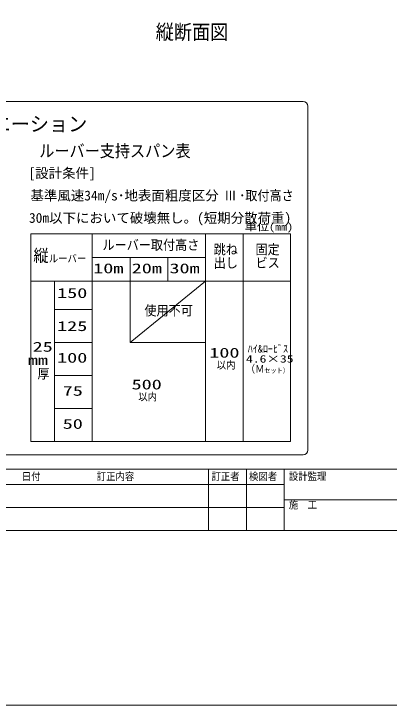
# Model space of a CAD drawing. Units: millimetres, scale not verified. Extents: x -1200 to 1200, y -500 to 500.
# Drawn here: x 761.3 to 840.9, y -500 to -353.6 of the extents above; entities that cross this region are included whole.
import ezdxf
from ezdxf.enums import TextEntityAlignment as Align

# ---------------------------------------------------------------- set-up
doc = ezdxf.new("R2010")
doc.units = ezdxf.units.MM
doc.header["$LTSCALE"] = 1.1
doc.layers.add('0-0_一般', color=7, linetype='Continuous', lineweight=9)
doc.styles.add('ＭＳ ゴシック', font='')
doc.styles.get('ＭＳ ゴシック').set_extended_font_data('MS Gothic')

msp = doc.modelspace()

# ---------------------------------------------------------------- linework, layer by layer
at = {"layer": '0-0_一般'}
for p, q in [((702.607, -372.2), (822.607, -372.2)), ((823.607, -373.2), (823.607, -446)), ((777.944, -444.2), (777.944, -400.2)), ((801.944, -444.2), (801.944, -400.2)), ((809.944, -444.2), (809.944, -400.2)), ((819.944, -444.2), (819.944, -400.2)), ((777.944, -405.2), (801.944, -405.2)), ((785.944, -423.2), (785.944, -405.2)), ((793.944, -410.2), (793.944, -405.2)), ((764.944, -410.2), (819.944, -410.2)), ((769.944, -444.2), (769.944, -410.2)), ((785.944, -423.2), (801.944, -410.2)), ((769.944, -416.2), (777.944, -416.2)), ((769.944, -423.2), (777.944, -423.2)), ((785.944, -423.2), (801.944, -423.2)), ((769.944, -430.2), (777.944, -430.2)), ((769.944, -437.2), (777.944, -437.2)), ((764.944, -444.2), (819.944, -444.2)), ((822.607, -447), (702.607, -447)), ((802.607, -450), (802.607, -463)), ((810.607, -450), (810.607, -463)), ((818.607, -450), (818.607, -463)), ((698.607, -453.25), (818.607, -453.25)), ((818.607, -456.5), (888.607, -456.5)), ((698.607, -458.125), (818.607, -458.125)), ((1200, -500), (-1200, -500))]:
    msp.add_line(p, q, dxfattribs=at)
at = {"layer": '0-0_一般', "color": 4}
msp.add_line((1200, -500), (-600, -500), dxfattribs=at)
at = {"layer": '0-0_一般'}
for points in [[(698.607, -190), (1098.607, -190), (1098.607, -450), (698.607, -450)], [(698.607, -450), (1098.607, -450), (1098.607, -463), (698.607, -463)]]:
    msp.add_lwpolyline(points, close=True, dxfattribs=at)
msp.add_lwpolyline([(764.944, -444.2), (764.944, -400.2), (819.944, -400.2)], dxfattribs=at)
for centre, start, end in [((822.607, -373.2), 0, 90), ((822.607, -446), 270, 0)]:
    msp.add_arc(centre, 1, start, end, dxfattribs=at)

# ---------------------------------------------------------------- texts
at = {"layer": '0-0_一般', "style": 'ＭＳ ゴシック'}
for s, height, width, p in [('縦断面図', 3.134, 0.9, (791.395, -359.987)), ('ルーバー25 ゼロライン バリエーション', 3.134, 0.95, (703.814, -379.453)), ('ルーバー支持スパン表', 2.612, 0.9, (766.705, -384.737)), ('･取付高さ', 2.089, 0.9, (809.099, -393.769)), ('Ⅲ', 2.089, 0.9, (805.94, -393.769)), ('単位(mm)', 1.567, 1.2, (810.269, -399.99)), ('ルーバー取付高さ', 2.089, 0.9, (780.113, -404.224)), ('跳ね', 2.089, 0.9, (803.674, -405.183)), ('固定', 2.089, 0.9, (812.532, -405.174)), ('縦', 2.612, 0.9, (765.468, -406.909)), ('ルーバー', 1.576, 0.9, (768.726, -406.708)), ('出し', 2.089, 0.9, (803.684, -408.029)), ('ビス', 2.089, 0.9, (812.546, -408.007)), ('10m', 2.089, 1.5, (778.149, -409.189)), ('20m', 2.089, 1.5, (786.305, -409.189)), ('30m', 2.089, 1.5, (794.305, -409.189)), ('150', 2.089, 1.5, (770.495, -414.418)), ('使用不可', 2.089, 0.9, (788.997, -418.118)), ('125', 2.089, 1.5, (770.495, -421.418)), ('25', 2.089, 1.5, (765.311, -425.796)), ('100', 2.089, 1.5, (802.745, -427.06)), ('100', 2.089, 1.5, (770.495, -428.118)), ('4.6×35', 1.567, 1.35, (810.533, -427.94)), ('mm', 2.089, 1.5, (764.276, -428.629)), ('以内', 1.576, 0.9, (804.319, -429.25)), ('厚', 2.089, 0.9, (766.343, -431.463)), ('（Ｍ', 1.576, 0.9, (810.469, -430.087)), ('セット）', 1.045, 0.9, (814.378, -429.986)), ('500', 2.089, 1.5, (786.278, -433.774)), ('75', 2.089, 1.5, (771.684, -435.118)), ('以内', 1.576, 0.9, (787.697, -435.964)), ('50', 2.089, 1.5, (771.684, -442.118)), ('日付\u3000\u3000\u3000\u3000\u3000\u3000訂正内容', 1.576, 0.9, (763.008, -452.839)), ('訂正者\u3000検図者', 1.576, 0.9, (803.217, -452.84)), ('設計監理', 1.576, 0.9, (819.607, -452.802)), ('施\u3000工', 1.576, 0.9, (819.607, -458.846))]:
    msp.add_text(s, height=height, dxfattribs=dict(at, width=width)).set_placement(p, align=Align.BOTTOM_LEFT)
for s, height, p in [('[設計条件]', 2.09, (764.428, -389.032)), ('基準風速34m/s･地表面粗度区分', 2.09, (764.842, -393.769)), ('30m以下において破壊無し。(短期分散荷重)', 2.09, (764.531, -398.505)), ('ﾊｲ&ﾛｰﾋﾞｽ', 1.567, (810.889, -425.815))]:
    msp.add_text(s, height=height, dxfattribs=at).set_placement(p, align=Align.BOTTOM_LEFT)

doc.saveas('drawing.dxf')
